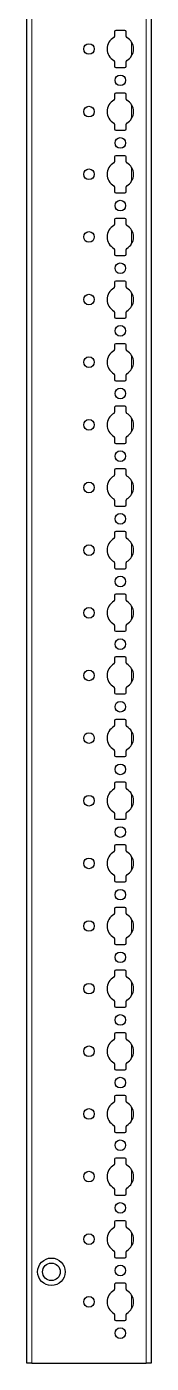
# Model space of a CAD drawing. Header units: millimetres. Extents: x -199 to 4825, y -1647 to 1507.
# Drawn here: x 4426 to 4475, y -852 to -318 of the extents above; entities that cross this region are included whole.
import ezdxf

# ---------------------------------------------------------------- set-up
doc = ezdxf.new("R2010")
doc.units = ezdxf.units.MM

msp = doc.modelspace()

# ---------------------------------------------------------------- linework, layer by layer
at = {"color": 7, "linetype": 'Continuous', "lineweight": 25}
for p, q in [((4425.51, -851.79), (4425.51, 1047.21)), ((4475.21, 1047.21), (4475.21, -851.79)), ((4464.66, -319.89), (4461.06, -319.89)), ((4460.56, -320.39), (4460.56, -322.27)), ((4465.16, -322.27), (4465.16, -320.39)), ((4460.56, -332.32), (4460.56, -334.19)), ((4461.06, -334.69), (4464.66, -334.69)), ((4465.16, -334.19), (4465.16, -332.32)), ((4460.56, -345.39), (4460.56, -347.27)), ((4464.66, -344.89), (4461.06, -344.89)), ((4465.16, -347.27), (4465.16, -345.39)), ((4460.56, -357.32), (4460.56, -359.19)), ((4465.16, -359.19), (4465.16, -357.32)), ((4461.06, -359.69), (4464.66, -359.69)), ((4460.56, -370.39), (4460.56, -372.27)), ((4464.66, -369.89), (4461.06, -369.89)), ((4465.16, -372.27), (4465.16, -370.39)), ((4460.56, -382.32), (4460.56, -384.19)), ((4465.16, -384.19), (4465.16, -382.32)), ((4461.06, -384.69), (4464.66, -384.69)), ((4460.56, -395.39), (4460.56, -397.27)), ((4464.66, -394.89), (4461.06, -394.89)), ((4465.16, -397.27), (4465.16, -395.39)), ((4460.56, -407.32), (4460.56, -409.19)), ((4461.06, -409.69), (4464.66, -409.69)), ((4465.16, -409.19), (4465.16, -407.32)), ((4460.56, -420.39), (4460.56, -422.27)), ((4464.66, -419.89), (4461.06, -419.89)), ((4465.16, -422.27), (4465.16, -420.39)), ((4460.56, -432.32), (4460.56, -434.19)), ((4461.06, -434.69), (4464.66, -434.69)), ((4465.16, -434.19), (4465.16, -432.32)), ((4460.56, -445.39), (4460.56, -447.27)), ((4464.66, -444.89), (4461.06, -444.89)), ((4465.16, -447.27), (4465.16, -445.39)), ((4460.56, -457.32), (4460.56, -459.19)), ((4465.16, -459.19), (4465.16, -457.32)), ((4461.06, -459.69), (4464.66, -459.69)), ((4460.56, -470.39), (4460.56, -472.27)), ((4464.66, -469.89), (4461.06, -469.89)), ((4465.16, -472.27), (4465.16, -470.39)), ((4460.56, -482.32), (4460.56, -484.19)), ((4461.06, -484.69), (4464.66, -484.69)), ((4465.16, -484.19), (4465.16, -482.32)), ((4460.56, -495.39), (4460.56, -497.27)), ((4464.66, -494.89), (4461.06, -494.89)), ((4465.16, -497.27), (4465.16, -495.39)), ((4460.56, -507.32), (4460.56, -509.19)), ((4461.06, -509.69), (4464.66, -509.69)), ((4465.16, -509.19), (4465.16, -507.32)), ((4460.56, -520.39), (4460.56, -522.27)), ((4464.66, -519.89), (4461.06, -519.89)), ((4465.16, -522.27), (4465.16, -520.39)), ((4460.56, -532.32), (4460.56, -534.19)), ((4465.16, -534.19), (4465.16, -532.32)), ((4461.06, -534.69), (4464.66, -534.69)), ((4460.56, -545.39), (4460.56, -547.27)), ((4464.66, -544.89), (4461.06, -544.89)), ((4465.16, -547.27), (4465.16, -545.39)), ((4460.56, -557.32), (4460.56, -559.19)), ((4461.06, -559.69), (4464.66, -559.69)), ((4465.16, -559.19), (4465.16, -557.32)), ((4460.56, -570.39), (4460.56, -572.27)), ((4464.66, -569.89), (4461.06, -569.89)), ((4465.16, -572.27), (4465.16, -570.39)), ((4460.56, -582.32), (4460.56, -584.19)), ((4461.06, -584.69), (4464.66, -584.69)), ((4465.16, -584.19), (4465.16, -582.32)), ((4460.56, -595.39), (4460.56, -597.27)), ((4464.66, -594.89), (4461.06, -594.89)), ((4465.16, -597.27), (4465.16, -595.39)), ((4460.56, -607.32), (4460.56, -609.19)), ((4465.16, -609.19), (4465.16, -607.32)), ((4461.06, -609.69), (4464.66, -609.69)), ((4460.56, -620.39), (4460.56, -622.27)), ((4464.66, -619.89), (4461.06, -619.89)), ((4465.16, -622.27), (4465.16, -620.39)), ((4460.56, -632.32), (4460.56, -634.19)), ((4461.06, -634.69), (4464.66, -634.69)), ((4465.16, -634.19), (4465.16, -632.32)), ((4460.56, -645.39), (4460.56, -647.27)), ((4464.66, -644.89), (4461.06, -644.89)), ((4465.16, -647.27), (4465.16, -645.39)), ((4460.56, -657.32), (4460.56, -659.19)), ((4461.06, -659.69), (4464.66, -659.69)), ((4465.16, -659.19), (4465.16, -657.32)), ((4460.56, -670.39), (4460.56, -672.27)), ((4464.66, -669.89), (4461.06, -669.89)), ((4465.16, -672.27), (4465.16, -670.39)), ((4460.56, -682.32), (4460.56, -684.19)), ((4465.16, -684.19), (4465.16, -682.32)), ((4461.06, -684.69), (4464.66, -684.69)), ((4460.56, -695.39), (4460.56, -697.27)), ((4464.66, -694.89), (4461.06, -694.89)), ((4465.16, -697.27), (4465.16, -695.39)), ((4460.56, -707.32), (4460.56, -709.19)), ((4465.16, -709.19), (4465.16, -707.32)), ((4461.06, -709.69), (4464.66, -709.69)), ((4464.66, -719.89), (4461.06, -719.89)), ((4460.56, -720.39), (4460.56, -722.27)), ((4465.16, -722.27), (4465.16, -720.39)), ((4460.56, -732.32), (4460.56, -734.19)), ((4461.06, -734.69), (4464.66, -734.69)), ((4465.16, -734.19), (4465.16, -732.32)), ((4460.56, -745.39), (4460.56, -747.27)), ((4464.66, -744.89), (4461.06, -744.89)), ((4465.16, -747.27), (4465.16, -745.39)), ((4460.56, -757.32), (4460.56, -759.19)), ((4465.16, -759.19), (4465.16, -757.32)), ((4461.06, -759.69), (4464.66, -759.69)), ((4460.56, -770.39), (4460.56, -772.27)), ((4464.66, -769.89), (4461.06, -769.89)), ((4465.16, -772.27), (4465.16, -770.39)), ((4460.56, -782.32), (4460.56, -784.19)), ((4465.16, -784.19), (4465.16, -782.32)), ((4461.06, -784.69), (4464.66, -784.69)), ((4460.56, -795.39), (4460.56, -797.27)), ((4464.66, -794.89), (4461.06, -794.89)), ((4465.16, -797.27), (4465.16, -795.39)), ((4460.56, -807.32), (4460.56, -809.19)), ((4461.06, -809.69), (4464.66, -809.69)), ((4465.16, -809.19), (4465.16, -807.32)), ((4460.56, -820.39), (4460.56, -822.27)), ((4464.66, -819.89), (4461.06, -819.89)), ((4465.16, -822.27), (4465.16, -820.39)), ((4460.56, -832.32), (4460.56, -834.19)), ((4461.06, -834.69), (4464.66, -834.69)), ((4465.16, -834.19), (4465.16, -832.32)), ((4427.51, -851.79), (4425.51, -851.79)), ((4427.51, -851.79), (4473.21, -851.79)), ((4475.21, -851.79), (4473.21, -851.79))]:
    msp.add_line(p, q, dxfattribs=at)
at = {"color": 8, "linetype": 'Continuous', "lineweight": 18}
for p, q in [((4427.51, 1047.21), (4427.51, -851.79)), ((4473.21, -851.79), (4473.21, 1047.21)), ((4467.36, -330), (4467.36, -324.59)), ((4467.36, -355), (4467.36, -349.59)), ((4467.36, -380), (4467.36, -374.59)), ((4467.36, -405), (4467.36, -399.59)), ((4467.36, -430), (4467.36, -424.59)), ((4467.36, -455), (4467.36, -449.59)), ((4467.36, -480), (4467.36, -474.59)), ((4467.36, -505), (4467.36, -499.59)), ((4467.36, -530), (4467.36, -524.59)), ((4467.36, -555), (4467.36, -549.59)), ((4467.36, -580), (4467.36, -574.59)), ((4467.36, -605), (4467.36, -599.59)), ((4467.36, -630), (4467.36, -624.59)), ((4467.36, -655), (4467.36, -649.59)), ((4467.36, -680), (4467.36, -674.59)), ((4467.36, -705), (4467.36, -699.59)), ((4467.36, -730), (4467.36, -724.59)), ((4467.36, -755), (4467.36, -749.59)), ((4467.36, -780), (4467.36, -774.59)), ((4467.36, -805), (4467.36, -799.59)), ((4467.36, -830), (4467.36, -824.59))]:
    msp.add_line(p, q, dxfattribs=at)
at = {"color": 7, "linetype": 'Continuous', "lineweight": 25}
for centre, radius in [((4450.36, -327.29), 2.12), ((4462.86, -339.79), 2.12), ((4450.36, -352.29), 2.12), ((4462.86, -364.79), 2.12), ((4450.36, -377.29), 2.12), ((4462.86, -389.79), 2.12), ((4450.36, -402.29), 2.12), ((4462.86, -414.79), 2.12), ((4450.36, -427.29), 2.12), ((4462.86, -439.79), 2.12), ((4450.36, -452.29), 2.12), ((4462.86, -464.79), 2.12), ((4450.36, -477.29), 2.12), ((4462.86, -489.79), 2.12), ((4450.36, -502.29), 2.12), ((4462.86, -514.79), 2.12), ((4450.36, -527.29), 2.12), ((4462.86, -539.79), 2.12), ((4450.36, -552.29), 2.12), ((4462.86, -564.79), 2.12), ((4450.36, -577.29), 2.12), ((4462.86, -589.79), 2.12), ((4450.36, -602.29), 2.12), ((4462.86, -614.79), 2.12), ((4450.36, -627.29), 2.12), ((4462.86, -639.79), 2.12), ((4450.36, -652.29), 2.12), ((4462.86, -664.79), 2.12), ((4450.36, -677.29), 2.12), ((4462.86, -689.79), 2.12), ((4450.36, -702.29), 2.12), ((4462.86, -714.79), 2.12), ((4450.36, -727.29), 2.12), ((4462.86, -739.79), 2.12), ((4450.36, -752.29), 2.12), ((4462.86, -764.79), 2.12), ((4450.36, -777.29), 2.12), ((4462.86, -789.79), 2.12), ((4450.36, -802.29), 2.12), ((4435.36, -815.29), 5.5), ((4435.36, -815.29), 3.5), ((4462.86, -814.79), 2.12), ((4450.36, -827.29), 2.12), ((4462.86, -839.79), 2.12)]:
    msp.add_circle(centre, radius, dxfattribs=at)
for centre, radius, start, end in [((4461.06, -320.39), 0.5, 90, 180), ((4464.66, -320.39), 0.5, 0, 90), ((4462.86, -327.29), 5.25, 119.1407, 240.8593), ((4460.06, -322.27), 0.5, 299.1407, 0), ((4465.66, -322.27), 0.5, 180, 240.8593), ((4462.86, -327.29), 5.25, 299.1407, 60.8593), ((4460.06, -332.32), 0.5, 0, 60.8593), ((4461.06, -334.19), 0.5, 180, 270), ((4464.66, -334.19), 0.5, 270, 0), ((4465.66, -332.32), 0.5, 119.1407, 180), ((4461.06, -345.39), 0.5, 90, 180), ((4464.66, -345.39), 0.5, 0, 90), ((4462.86, -352.29), 5.25, 119.1407, 240.8593), ((4460.06, -347.27), 0.5, 299.1407, 0), ((4465.66, -347.27), 0.5, 180, 240.8593), ((4462.86, -352.29), 5.25, 299.1407, 60.8593), ((4460.06, -357.32), 0.5, 0, 60.8593), ((4465.66, -357.32), 0.5, 119.1407, 180), ((4461.06, -359.19), 0.5, 180, 270), ((4464.66, -359.19), 0.5, 270, 0), ((4462.86, -377.29), 5.25, 119.1407, 240.8593), ((4460.06, -372.27), 0.5, 299.1407, 0), ((4461.06, -370.39), 0.5, 90, 180), ((4464.66, -370.39), 0.5, 0, 90), ((4465.66, -372.27), 0.5, 180, 240.8593), ((4462.86, -377.29), 5.25, 299.1407, 60.8593), ((4460.06, -382.32), 0.5, 0, 60.8593), ((4465.66, -382.32), 0.5, 119.1407, 180), ((4461.06, -384.19), 0.5, 180, 270), ((4464.66, -384.19), 0.5, 270, 0), ((4462.86, -402.29), 5.25, 119.1407, 240.8593), ((4460.06, -397.27), 0.5, 299.1407, 0), ((4461.06, -395.39), 0.5, 90, 180), ((4464.66, -395.39), 0.5, 0, 90), ((4465.66, -397.27), 0.5, 180, 240.8593), ((4462.86, -402.29), 5.25, 299.1407, 60.8593), ((4460.06, -407.32), 0.5, 0, 60.8593), ((4461.06, -409.19), 0.5, 180, 270), ((4464.66, -409.19), 0.5, 270, 0), ((4465.66, -407.32), 0.5, 119.1407, 180), ((4461.06, -420.39), 0.5, 90, 180), ((4464.66, -420.39), 0.5, 0, 90), ((4462.86, -427.29), 5.25, 119.1407, 240.8593), ((4460.06, -422.27), 0.5, 299.1407, 0), ((4465.66, -422.27), 0.5, 180, 240.8593), ((4462.86, -427.29), 5.25, 299.1407, 60.8593), ((4460.06, -432.32), 0.5, 0, 60.8593), ((4465.66, -432.32), 0.5, 119.1407, 180), ((4461.06, -434.19), 0.5, 180, 270), ((4464.66, -434.19), 0.5, 270, 0), ((4462.86, -452.29), 5.25, 119.1407, 240.8593), ((4460.06, -447.27), 0.5, 299.1407, 0), ((4461.06, -445.39), 0.5, 90, 180), ((4464.66, -445.39), 0.5, 0, 90), ((4465.66, -447.27), 0.5, 180, 240.8593), ((4462.86, -452.29), 5.25, 299.1407, 60.8593), ((4460.06, -457.32), 0.5, 0, 60.8593), ((4465.66, -457.32), 0.5, 119.1407, 180), ((4461.06, -459.19), 0.5, 180, 270), ((4464.66, -459.19), 0.5, 270, 0), ((4462.86, -477.29), 5.25, 119.1407, 240.8593), ((4460.06, -472.27), 0.5, 299.1407, 0), ((4461.06, -470.39), 0.5, 90, 180), ((4464.66, -470.39), 0.5, 0, 90), ((4465.66, -472.27), 0.5, 180, 240.8593), ((4462.86, -477.29), 5.25, 299.1407, 60.8593), ((4460.06, -482.32), 0.5, 0, 60.8593), ((4461.06, -484.19), 0.5, 180, 270), ((4464.66, -484.19), 0.5, 270, 0), ((4465.66, -482.32), 0.5, 119.1407, 180), ((4461.06, -495.39), 0.5, 90, 180), ((4464.66, -495.39), 0.5, 0, 90), ((4462.86, -502.29), 5.25, 119.1407, 240.8593), ((4460.06, -497.27), 0.5, 299.1407, 0), ((4465.66, -497.27), 0.5, 180, 240.8593), ((4462.86, -502.29), 5.25, 299.1407, 60.8593), ((4460.06, -507.32), 0.5, 0, 60.8593), ((4461.06, -509.19), 0.5, 180, 270), ((4464.66, -509.19), 0.5, 270, 0), ((4465.66, -507.32), 0.5, 119.1407, 180), ((4462.86, -527.29), 5.25, 119.1407, 240.8593), ((4460.06, -522.27), 0.5, 299.1407, 0), ((4461.06, -520.39), 0.5, 90, 180), ((4464.66, -520.39), 0.5, 0, 90), ((4465.66, -522.27), 0.5, 180, 240.8593), ((4462.86, -527.29), 5.25, 299.1407, 60.8593), ((4460.06, -532.32), 0.5, 0, 60.8593), ((4465.66, -532.32), 0.5, 119.1407, 180), ((4461.06, -534.19), 0.5, 180, 270), ((4464.66, -534.19), 0.5, 270, 0), ((4462.86, -552.29), 5.25, 119.1407, 240.8593), ((4460.06, -547.27), 0.5, 299.1407, 0), ((4461.06, -545.39), 0.5, 90, 180), ((4464.66, -545.39), 0.5, 0, 90), ((4465.66, -547.27), 0.5, 180, 240.8593), ((4462.86, -552.29), 5.25, 299.1407, 60.8593), ((4460.06, -557.32), 0.5, 0, 60.8593), ((4461.06, -559.19), 0.5, 180, 270), ((4464.66, -559.19), 0.5, 270, 0), ((4465.66, -557.32), 0.5, 119.1407, 180), ((4461.06, -570.39), 0.5, 90, 180), ((4464.66, -570.39), 0.5, 0, 90), ((4462.86, -577.29), 5.25, 119.1407, 240.8593), ((4460.06, -572.27), 0.5, 299.1407, 0), ((4465.66, -572.27), 0.5, 180, 240.8593), ((4462.86, -577.29), 5.25, 299.1407, 60.8593), ((4460.06, -582.32), 0.5, 0, 60.8593), ((4461.06, -584.19), 0.5, 180, 270), ((4464.66, -584.19), 0.5, 270, 0), ((4465.66, -582.32), 0.5, 119.1407, 180), ((4460.06, -597.27), 0.5, 299.1407, 0), ((4461.06, -595.39), 0.5, 90, 180), ((4464.66, -595.39), 0.5, 0, 90), ((4465.66, -597.27), 0.5, 180, 240.8593), ((4462.86, -602.29), 5.25, 119.1407, 240.8593), ((4462.86, -602.29), 5.25, 299.1407, 60.8593), ((4460.06, -607.32), 0.5, 0, 60.8593), ((4465.66, -607.32), 0.5, 119.1407, 180), ((4461.06, -609.19), 0.5, 180, 270), ((4464.66, -609.19), 0.5, 270, 0), ((4462.86, -627.29), 5.25, 119.1407, 240.8593), ((4460.06, -622.27), 0.5, 299.1407, 0), ((4461.06, -620.39), 0.5, 90, 180), ((4464.66, -620.39), 0.5, 0, 90), ((4465.66, -622.27), 0.5, 180, 240.8593), ((4462.86, -627.29), 5.25, 299.1407, 60.8593), ((4460.06, -632.32), 0.5, 0, 60.8593), ((4461.06, -634.19), 0.5, 180, 270), ((4464.66, -634.19), 0.5, 270, 0), ((4465.66, -632.32), 0.5, 119.1407, 180), ((4461.06, -645.39), 0.5, 90, 180), ((4464.66, -645.39), 0.5, 0, 90), ((4462.86, -652.29), 5.25, 119.1407, 240.8593), ((4460.06, -647.27), 0.5, 299.1407, 0), ((4465.66, -647.27), 0.5, 180, 240.8593), ((4462.86, -652.29), 5.25, 299.1407, 60.8593), ((4460.06, -657.32), 0.5, 0, 60.8593), ((4461.06, -659.19), 0.5, 180, 270), ((4464.66, -659.19), 0.5, 270, 0), ((4465.66, -657.32), 0.5, 119.1407, 180), ((4461.06, -670.39), 0.5, 90, 180), ((4464.66, -670.39), 0.5, 0, 90), ((4462.86, -677.29), 5.25, 119.1407, 240.8593), ((4460.06, -672.27), 0.5, 299.1407, 0), ((4465.66, -672.27), 0.5, 180, 240.8593), ((4462.86, -677.29), 5.25, 299.1407, 60.8593), ((4460.06, -682.32), 0.5, 0, 60.8593), ((4465.66, -682.32), 0.5, 119.1407, 180), ((4461.06, -684.19), 0.5, 180, 270), ((4464.66, -684.19), 0.5, 270, 0), ((4462.86, -702.29), 5.25, 119.1407, 240.8593), ((4460.06, -697.27), 0.5, 299.1407, 0), ((4461.06, -695.39), 0.5, 90, 180), ((4464.66, -695.39), 0.5, 0, 90), ((4465.66, -697.27), 0.5, 180, 240.8593), ((4462.86, -702.29), 5.25, 299.1407, 60.8593), ((4460.06, -707.32), 0.5, 0, 60.8593), ((4461.06, -709.19), 0.5, 180, 270), ((4464.66, -709.19), 0.5, 270, 0), ((4465.66, -707.32), 0.5, 119.1407, 180), ((4461.06, -720.39), 0.5, 90, 180), ((4464.66, -720.39), 0.5, 0, 90), ((4462.86, -727.29), 5.25, 119.1407, 240.8593), ((4460.06, -722.27), 0.5, 299.1407, 0), ((4465.66, -722.27), 0.5, 180, 240.8593), ((4462.86, -727.29), 5.25, 299.1407, 60.8593), ((4460.06, -732.32), 0.5, 0, 60.8593), ((4461.06, -734.19), 0.5, 180, 270), ((4464.66, -734.19), 0.5, 270, 0), ((4465.66, -732.32), 0.5, 119.1407, 180), ((4461.06, -745.39), 0.5, 90, 180), ((4464.66, -745.39), 0.5, 0, 90), ((4462.86, -752.29), 5.25, 119.1407, 240.8593), ((4460.06, -747.27), 0.5, 299.1407, 0), ((4465.66, -747.27), 0.5, 180, 240.8593), ((4462.86, -752.29), 5.25, 299.1407, 60.8593), ((4460.06, -757.32), 0.5, 0, 60.8593), ((4465.66, -757.32), 0.5, 119.1407, 180), ((4461.06, -759.19), 0.5, 180, 270), ((4464.66, -759.19), 0.5, 270, 0), ((4462.86, -777.29), 5.25, 119.1407, 240.8593), ((4460.06, -772.27), 0.5, 299.1407, 0), ((4461.06, -770.39), 0.5, 90, 180), ((4464.66, -770.39), 0.5, 0, 90), ((4465.66, -772.27), 0.5, 180, 240.8593), ((4462.86, -777.29), 5.25, 299.1407, 60.8593), ((4460.06, -782.32), 0.5, 0, 60.8593), ((4465.66, -782.32), 0.5, 119.1407, 180), ((4461.06, -784.19), 0.5, 180, 270), ((4464.66, -784.19), 0.5, 270, 0), ((4462.86, -802.29), 5.25, 119.1407, 240.8593), ((4460.06, -797.27), 0.5, 299.1407, 0), ((4461.06, -795.39), 0.5, 90, 180), ((4464.66, -795.39), 0.5, 0, 90), ((4465.66, -797.27), 0.5, 180, 240.8593), ((4462.86, -802.29), 5.25, 299.1407, 60.8593), ((4460.06, -807.32), 0.5, 0, 60.8593), ((4461.06, -809.19), 0.5, 180, 270), ((4464.66, -809.19), 0.5, 270, 0), ((4465.66, -807.32), 0.5, 119.1407, 180), ((4461.06, -820.39), 0.5, 90, 180), ((4464.66, -820.39), 0.5, 0, 90), ((4462.86, -827.29), 5.25, 119.1407, 240.8593), ((4460.06, -822.27), 0.5, 299.1407, 0), ((4465.66, -822.27), 0.5, 180, 240.8593), ((4462.86, -827.29), 5.25, 299.1407, 60.8593), ((4460.06, -832.32), 0.5, 0, 60.8593), ((4465.66, -832.32), 0.5, 119.1407, 180), ((4461.06, -834.19), 0.5, 180, 270), ((4464.66, -834.19), 0.5, 270, 0)]:
    msp.add_arc(centre, radius, start, end, dxfattribs=at)

doc.saveas('drawing.dxf')
